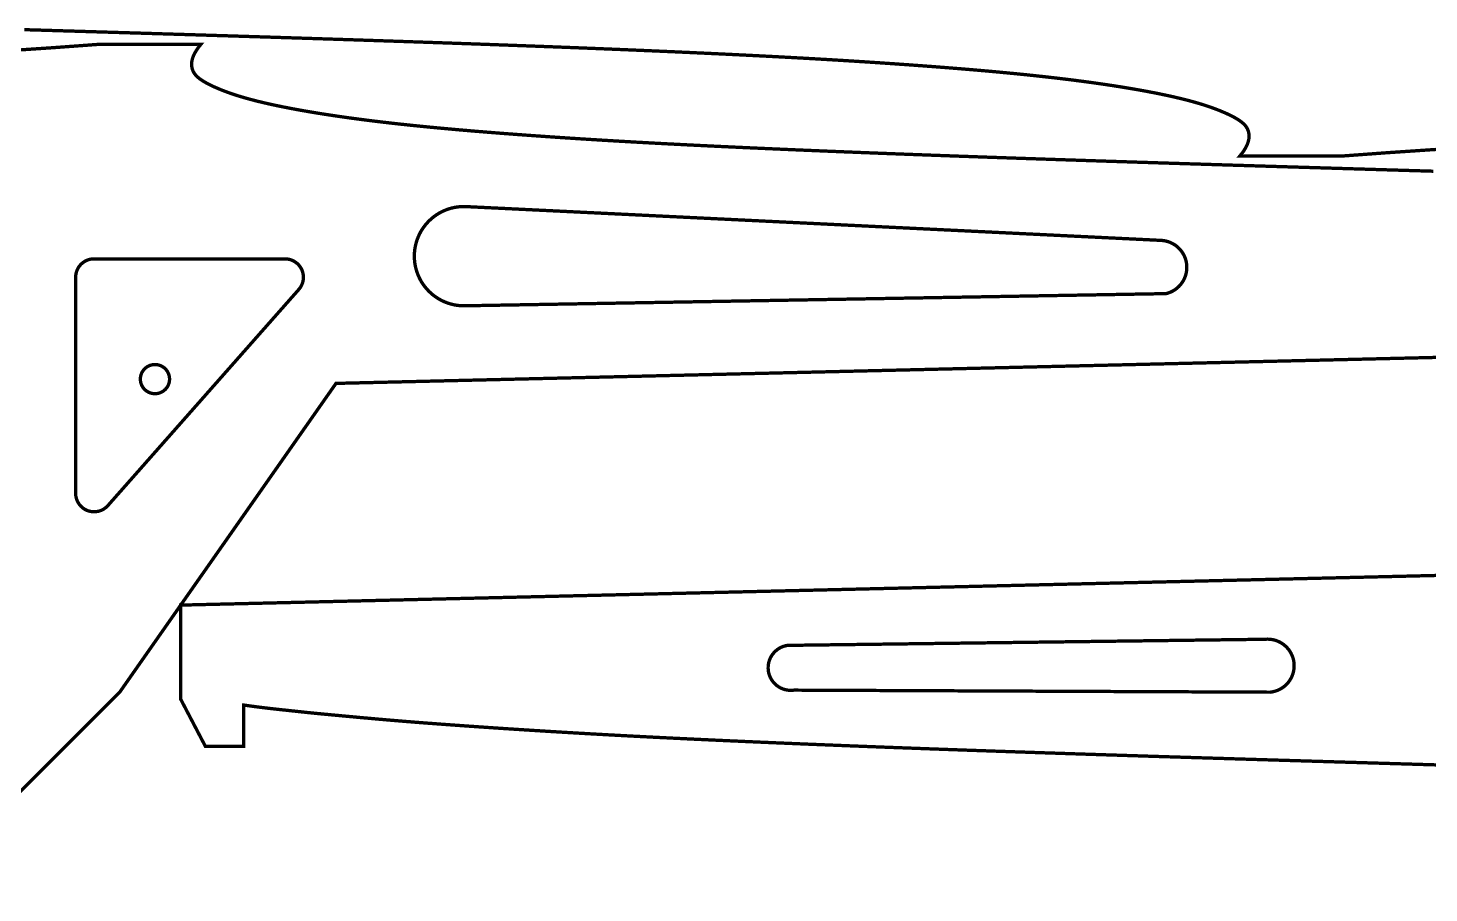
# Model space of a CAD drawing. Extents: x 0 to 807, y 0 to 285.
# Drawn here: x 330.1 to 478.9, y 0 to 91.9 of the extents above; entities that cross this region are included whole.
import ezdxf

# ---------------------------------------------------------------- set-up
doc = ezdxf.new("R2010")
doc.units = 0
doc.layers.get('0').update_dxf_attribs({"linetype": 'CONTINUOUS'})

msp = doc.modelspace()

# ---------------------------------------------------------------- linework, layer by layer
at = {"color": 0, "const_width": 0.35278}
for points in [[(483.757, 79.2763), (478.996, 78.9818), (474.344, 78.669), (469.814, 78.3358), (458.844, 78.3358), (458.897, 78.4008), (458.95, 78.466), (459.001, 78.5314), (459.051, 78.5969), (459.1, 78.6628), (459.149, 78.7286), (459.196, 78.7947), (459.24, 78.861), (459.285, 78.9274), (459.326, 78.9939), (459.368, 79.0606), (459.408, 79.1272), (459.446, 79.194), (459.483, 79.261), (459.518, 79.3279), (459.551, 79.395), (459.582, 79.4622), (459.613, 79.5293), (459.64, 79.5965), (459.667, 79.6638), (459.69, 79.7311), (459.713, 79.7983), (459.733, 79.8657), (459.751, 79.9329), (459.767, 80.0001), (459.781, 80.0675), (459.792, 80.1346), (459.801, 80.2018), (459.808, 80.2689), (459.814, 80.3358), (459.815, 80.3742), (459.815, 80.4125), (459.815, 80.4506), (459.815, 80.4886), (459.814, 80.5265), (459.811, 80.5643), (459.808, 80.6019), (459.806, 80.6393), (459.8, 80.6767), (459.796, 80.7138), (459.789, 80.7507), (459.782, 80.7875), (459.775, 80.8242), (459.767, 80.8606), (459.758, 80.8967), (459.747, 80.9326), (459.738, 80.9685), (459.726, 81.004), (459.714, 81.0392), (459.7, 81.0743), (459.686, 81.109), (459.672, 81.1436), (459.657, 81.1778), (459.64, 81.2118), (459.624, 81.2456), (459.606, 81.2789), (459.588, 81.3119), (459.568, 81.3447), (459.547, 81.3772), (459.526, 81.4093), (459.504, 81.4413), (459.482, 81.4726), (459.458, 81.5038), (459.435, 81.5346), (459.41, 81.5651), (459.383, 81.5953), (459.357, 81.6251), (459.331, 81.6547), (459.301, 81.6839), (459.274, 81.7129), (459.244, 81.7415), (459.214, 81.77), (459.183, 81.7982), (459.153, 81.8261), (459.121, 81.8538), (459.088, 81.8811), (459.054, 81.9082), (459.021, 81.9351), (458.986, 81.9618), (458.951, 81.9883), (458.917, 82.0144), (458.881, 82.0406), (458.844, 82.0664), (458.807, 82.0919), (458.771, 82.1174), (458.732, 82.1426), (458.694, 82.1678), (458.656, 82.1926), (458.617, 82.2174), (458.576, 82.2419), (458.537, 82.2664), (458.497, 82.2907), (458.456, 82.3147), (458.415, 82.3388), (458.374, 82.3626), (458.332, 82.3864), (458.29, 82.41), (458.249, 82.4335), (458.206, 82.4568), (458.162, 82.48), (458.119, 82.5031), (458.075, 82.5261), (458.032, 82.5489), (457.988, 82.5717), (457.943, 82.5943), (457.899, 82.6168), (457.853, 82.6393), (457.808, 82.6617), (457.762, 82.6839), (457.717, 82.706), (457.671, 82.7279), (457.624, 82.7499), (457.576, 82.7718), (457.531, 82.7935), (457.483, 82.8151), (457.436, 82.8367), (457.387, 82.8582), (457.34, 82.8796), (457.292, 82.9008), (457.244, 82.9221), (457.196, 82.9432), (457.147, 82.9643), (457.096, 82.9861), (457.046, 83.0076), (456.994, 83.0293), (456.943, 83.0508), (456.892, 83.0722), (456.84, 83.0936), (456.789, 83.1149), (456.736, 83.136), (456.685, 83.1572), (456.632, 83.1782), (456.579, 83.1992), (456.526, 83.22), (456.474, 83.2408), (456.419, 83.2615), (456.367, 83.2822), (456.313, 83.3028), (456.258, 83.3232), (456.206, 83.3436), (456.15, 83.364), (456.096, 83.3842), (456.042, 83.4044), (455.986, 83.4244), (455.932, 83.4444), (455.876, 83.4644), (455.821, 83.4842), (455.765, 83.504), (455.708, 83.5236), (455.653, 83.5432), (455.596, 83.5628), (455.539, 83.5821), (455.483, 83.6015), (455.368, 83.6399), (455.253, 83.6779), (455.137, 83.7157), (455.021, 83.7532), (454.903, 83.7903), (454.785, 83.8271), (454.665, 83.8635), (454.546, 83.8997), (454.425, 83.9356), (454.304, 83.9711), (454.182, 84.0064), (454.058, 84.0414), (453.935, 84.0761), (453.811, 84.1106), (453.685, 84.1449), (453.56, 84.1788), (453.433, 84.2124), (453.306, 84.2458), (453.178, 84.2789), (453.05, 84.3118), (452.919, 84.3444), (452.79, 84.3768), (452.66, 84.409), (452.529, 84.441), (452.397, 84.4728), (452.264, 84.5042), (452.132, 84.5354), (451.997, 84.5665), (451.864, 84.5975), (451.729, 84.6282), (451.593, 84.6586), (451.457, 84.6889), (451.321, 84.719), (451.183, 84.749), (451.046, 84.7787), (450.908, 84.8082), (450.769, 84.8376), (450.631, 84.8668), (450.49, 84.8958), (450.35, 84.9246), (450.21, 84.9533), (450.068, 84.9818), (449.926, 85.0101), (449.783, 85.0382), (449.642, 85.0663), (449.497, 85.094), (449.354, 85.1218), (449.21, 85.1493), (449.064, 85.1765), (448.919, 85.2039), (448.774, 85.2308), (448.626, 85.2578), (448.481, 85.2844), (448.333, 85.3111), (448.185, 85.3375), (448.037, 85.3639), (447.888, 85.3901), (447.739, 85.4161), (447.589, 85.4421), (447.439, 85.4678), (447.289, 85.4935), (447.138, 85.519), (446.986, 85.5444), (446.835, 85.5697), (446.683, 85.5947), (446.531, 85.6199), (446.376, 85.6446), (446.224, 85.6694), (446.069, 85.694), (445.915, 85.7185), (445.761, 85.7429), (445.606, 85.7672), (445.45, 85.7913), (445.294, 85.8153), (445.138, 85.8392), (444.981, 85.8629), (444.824, 85.8867), (444.665, 85.9101), (444.508, 85.9335), (444.35, 85.9568), (444.19, 85.98), (444.032, 86.0031), (443.872, 86.026), (443.711, 86.0487), (443.551, 86.0714), (443.39, 86.094), (443.229, 86.1165), (443.068, 86.1389), (442.906, 86.1611), (442.744, 86.1832), (442.592, 86.2037), (442.44, 86.2242), (442.287, 86.2446), (442.135, 86.2649), (441.982, 86.285), (441.828, 86.305), (441.675, 86.325), (441.521, 86.3449), (441.367, 86.3646), (441.211, 86.3843), (441.057, 86.4039), (440.901, 86.4235), (440.746, 86.4428), (440.59, 86.4621), (440.433, 86.4814), (440.278, 86.5006), (440.121, 86.5194), (439.964, 86.5385), (439.806, 86.5574), (439.649, 86.5761), (439.49, 86.5947), (439.332, 86.6133), (439.174, 86.6318), (439.015, 86.6501), (438.856, 86.6685), (438.696, 86.6868), (438.536, 86.7049), (438.376, 86.7229), (438.217, 86.7408), (438.056, 86.7587), (437.711, 86.7968), (437.364, 86.8343), (437.017, 86.8715), (436.668, 86.9085), (436.318, 86.945), (435.967, 86.9811), (435.615, 87.0168), (435.261, 87.0522), (434.906, 87.0874), (434.55, 87.1221), (434.193, 87.1564), (433.835, 87.1904), (433.475, 87.2243), (433.114, 87.2576), (432.753, 87.2908), (432.39, 87.3238), (432.026, 87.3562), (431.661, 87.3886), (431.294, 87.4206), (430.926, 87.4524), (430.558, 87.4838), (430.189, 87.515), (429.818, 87.546), (429.447, 87.5767), (429.075, 87.6072), (428.701, 87.6375), (428.326, 87.6676), (427.951, 87.6974), (427.575, 87.7271), (427.197, 87.7565), (426.818, 87.7857), (426.439, 87.8147), (426.058, 87.8436), (425.676, 87.8724), (425.294, 87.9008), (424.911, 87.9292), (424.528, 87.9574), (424.142, 87.9853), (423.756, 88.0131), (423.369, 88.0407), (422.982, 88.0681), (422.593, 88.0953), (422.203, 88.1224), (421.813, 88.1492), (421.422, 88.1758), (421.029, 88.2024), (420.636, 88.2288), (420.243, 88.2549), (419.849, 88.2808), (419.453, 88.3067), (419.056, 88.3324), (418.658, 88.3578), (418.261, 88.3831), (417.862, 88.4081), (417.463, 88.4331), (417.063, 88.4578), (416.661, 88.4824), (416.26, 88.5067), (415.857, 88.531), (415.453, 88.555), (415.049, 88.5789), (414.644, 88.6026), (414.239, 88.6261), (413.832, 88.6496), (413.425, 88.6726), (413.018, 88.6957), (412.608, 88.7186), (412.2, 88.7414), (411.79, 88.7639), (411.379, 88.7864), (410.968, 88.8086), (410.556, 88.8308), (410.143, 88.8528), (409.729, 88.8746), (409.315, 88.8964), (408.9, 88.9179), (408.485, 88.9394), (408.069, 88.9607), (407.653, 88.9819), (407.235, 89.0029), (406.817, 89.0239), (406.399, 89.0447), (405.979, 89.0654), (405.558, 89.0861), (405.138, 89.1065), (404.717, 89.1269), (404.296, 89.1472), (403.872, 89.1674), (403.45, 89.1875), (403.026, 89.2074), (402.601, 89.2272), (402.178, 89.2471), (401.751, 89.2668), (401.326, 89.2864), (400.9, 89.3058), (400.472, 89.3253), (400.044, 89.3446), (399.617, 89.3639), (399.188, 89.3831), (398.758, 89.4021), (398.329, 89.4211), (397.899, 89.44), (397.467, 89.4589), (397.036, 89.4776), (396.604, 89.4963), (396.171, 89.5149), (395.739, 89.5333), (395.306, 89.5518), (394.871, 89.5701), (394.436, 89.5885), (394.001, 89.6067), (393.565, 89.6247), (393.129, 89.6428), (392.693, 89.6607), (392.257, 89.6786), (391.819, 89.6965), (391.381, 89.7143), (390.943, 89.7319), (390.504, 89.7496), (390.064, 89.7671), (389.625, 89.7846), (389.185, 89.8021), (388.744, 89.8194), (388.303, 89.8367), (387.861, 89.8539), (387.419, 89.8711), (386.976, 89.8882), (386.535, 89.9053), (386.092, 89.9222), (385.647, 89.9392), (385.203, 89.956), (384.758, 89.9728), (384.314, 89.9896), (383.869, 90.0063), (383.424, 90.0229), (382.978, 90.0394), (382.531, 90.0561), (382.085, 90.0725), (381.638, 90.089), (381.189, 90.1054), (380.742, 90.1217), (380.293, 90.1379), (379.844, 90.1543), (379.396, 90.1704), (378.946, 90.1865), (378.496, 90.2026), (378.046, 90.2188), (377.596, 90.2349), (377.146, 90.2508), (376.694, 90.2668), (376.243, 90.2826), (375.368, 90.3133), (374.492, 90.3439), (373.615, 90.3743), (372.737, 90.4046), (371.858, 90.4347), (370.978, 90.4647), (370.096, 90.4946), (369.214, 90.5243), (368.331, 90.554), (367.446, 90.5836), (366.56, 90.6129), (365.674, 90.6424), (364.786, 90.6715), (363.899, 90.7006), (363.01, 90.7296), (362.119, 90.7585), (361.228, 90.7872), (360.338, 90.816), (359.444, 90.8446), (358.551, 90.8731), (357.657, 90.9015), (356.763, 90.9299), (355.868, 90.9582), (354.972, 90.9864), (354.075, 91.0144), (353.178, 91.0425), (352.281, 91.0706), (351.382, 91.0985), (350.483, 91.1262), (349.585, 91.154), (348.685, 91.1818), (347.785, 91.2096), (346.883, 91.2371), (345.983, 91.2647), (345.081, 91.2924), (344.179, 91.3197), (343.278, 91.3472), (342.375, 91.3747), (341.472, 91.4021), (340.569, 91.4293), (339.665, 91.4567), (338.763, 91.4839), (337.858, 91.5111), (336.954, 91.5385), (336.051, 91.5656), (335.147, 91.5928), (334.242, 91.6199), (333.338, 91.6471), (332.433, 91.6742), (331.529, 91.7013), (330.625, 91.7283), (329.721, 91.7554)], [(328.303, 89.5406), (332.954, 89.8533), (337.486, 90.1864), (348.454, 90.1864), (348.401, 90.1214), (348.349, 90.0562), (348.297, 89.9908), (348.247, 89.9253), (348.199, 89.8596), (348.15, 89.7936), (348.104, 89.7275), (348.058, 89.6612), (348.014, 89.5949), (347.972, 89.5285), (347.931, 89.4618), (347.892, 89.3951), (347.853, 89.3282), (347.817, 89.2614), (347.782, 89.1943), (347.749, 89.1272), (347.717, 89.0601), (347.686, 88.9929), (347.658, 88.9257), (347.633, 88.8585), (347.608, 88.7911), (347.586, 88.7239), (347.567, 88.6567), (347.549, 88.5893), (347.532, 88.5221), (347.518, 88.4549), (347.507, 88.3876), (347.497, 88.3206), (347.49, 88.2535), (347.486, 88.1864), (347.485, 88.1481), (347.483, 88.1099), (347.483, 88.0717), (347.483, 88.0338), (347.485, 87.9958), (347.487, 87.9581), (347.49, 87.9204), (347.494, 87.8829), (347.499, 87.8457), (347.504, 87.8085), (347.51, 87.7715), (347.517, 87.7347), (347.524, 87.6982), (347.532, 87.6618), (347.542, 87.6256), (347.551, 87.5896), (347.561, 87.5539), (347.574, 87.5183), (347.586, 87.4831), (347.599, 87.4481), (347.612, 87.4132), (347.626, 87.3788), (347.642, 87.3444), (347.658, 87.3106), (347.675, 87.2768), (347.693, 87.2433), (347.713, 87.2103), (347.731, 87.1775), (347.751, 87.1451), (347.772, 87.1129), (347.794, 87.0811), (347.817, 87.0496), (347.84, 87.0185), (347.865, 86.9876), (347.89, 86.9572), (347.915, 86.9271), (347.942, 86.8972), (347.969, 86.8676), (347.997, 86.8383), (348.025, 86.8093), (348.056, 86.7807), (348.085, 86.7522), (348.115, 86.7242), (348.147, 86.6962), (348.179, 86.6686), (348.211, 86.6411), (348.244, 86.614), (348.278, 86.5871), (348.313, 86.5606), (348.347, 86.534), (348.382, 86.5078), (348.418, 86.4818), (348.454, 86.456), (348.492, 86.4303), (348.529, 86.4049), (348.567, 86.3796), (348.604, 86.3546), (348.643, 86.3296), (348.682, 86.3049), (348.722, 86.2803), (348.763, 86.2558), (348.803, 86.2317), (348.843, 86.2075), (348.883, 86.1835), (348.925, 86.1597), (348.967, 86.136), (349.008, 86.1124), (349.051, 86.0889), (349.093, 86.0656), (349.136, 86.0424), (349.179, 86.0192), (349.224, 85.9963), (349.267, 85.9733), (349.311, 85.9506), (349.356, 85.9279), (349.401, 85.9054), (349.446, 85.8829), (349.492, 85.8607), (349.536, 85.8385), (349.582, 85.8163), (349.629, 85.7943), (349.675, 85.7724), (349.722, 85.7506), (349.769, 85.7288), (349.815, 85.7071), (349.864, 85.6856), (349.911, 85.6642), (349.958, 85.6428), (350.007, 85.6214), (350.056, 85.6001), (350.104, 85.579), (350.153, 85.5579), (350.203, 85.5362), (350.254, 85.5146), (350.304, 85.4931), (350.356, 85.4715), (350.407, 85.4501), (350.458, 85.4288), (350.511, 85.4075), (350.563, 85.3863), (350.615, 85.3651), (350.667, 85.344), (350.719, 85.3232), (350.772, 85.3022), (350.825, 85.2815), (350.879, 85.2607), (350.932, 85.2401), (350.986, 85.2194), (351.04, 85.199), (351.094, 85.1786), (351.149, 85.1583), (351.203, 85.1381), (351.257, 85.1179), (351.313, 85.0978), (351.368, 85.0778), (351.422, 85.0579), (351.478, 85.0381), (351.535, 85.0183), (351.59, 84.9986), (351.646, 84.979), (351.703, 84.9596), (351.76, 84.9401), (351.817, 84.9208), (351.931, 84.8824), (352.046, 84.8443), (352.161, 84.8065), (352.278, 84.7692), (352.396, 84.7321), (352.514, 84.6953), (352.633, 84.6588), (352.753, 84.6225), (352.874, 84.5867), (352.996, 84.5511), (353.118, 84.5158), (353.24, 84.4808), (353.364, 84.4461), (353.489, 84.4117), (353.614, 84.3775), (353.739, 84.3436), (353.865, 84.31), (353.993, 84.2765), (354.121, 84.2433), (354.25, 84.2106), (354.379, 84.1778), (354.508, 84.1454), (354.639, 84.1133), (354.771, 84.0814), (354.903, 84.0496), (355.035, 84.0181), (355.168, 83.9868), (355.301, 83.9557), (355.435, 83.9249), (355.571, 83.8942), (355.706, 83.8636), (355.842, 83.8333), (355.978, 83.8032), (356.115, 83.7733), (356.253, 83.7436), (356.39, 83.714), (356.529, 83.6847), (356.668, 83.6556), (356.808, 83.6265), (356.949, 83.5976), (357.089, 83.569), (357.231, 83.5404), (357.372, 83.5122), (357.515, 83.484), (357.658, 83.4561), (357.801, 83.4282), (357.946, 83.4006), (358.089, 83.3731), (358.235, 83.3457), (358.379, 83.3185), (358.526, 83.2914), (358.672, 83.2646), (358.819, 83.2378), (358.967, 83.2111), (359.114, 83.1847), (359.263, 83.1583), (359.411, 83.1322), (359.56, 83.1061), (359.71, 83.0803), (359.86, 83.0544), (360.01, 83.0287), (360.161, 83.0033), (360.313, 82.9779), (360.464, 82.9526), (360.617, 82.9275), (360.769, 82.9025), (360.922, 82.8776), (361.075, 82.8529), (361.229, 82.8282), (361.383, 82.8038), (361.539, 82.7793), (361.693, 82.7551), (361.849, 82.731), (362.006, 82.7069), (362.161, 82.6831), (362.318, 82.6593), (362.475, 82.6357), (362.633, 82.6121), (362.792, 82.5888), (362.95, 82.5654), (363.108, 82.5424), (363.268, 82.5193), (363.428, 82.4963), (363.588, 82.4735), (363.747, 82.4508), (363.908, 82.4282), (364.069, 82.4057), (364.231, 82.3835), (364.393, 82.3611), (364.556, 82.339), (364.707, 82.3185), (364.858, 82.2981), (365.011, 82.2778), (365.164, 82.2575), (365.317, 82.2374), (365.471, 82.2172), (365.625, 82.1972), (365.778, 82.1774), (365.933, 82.1576), (366.088, 82.1379), (366.242, 82.1183), (366.397, 82.0989), (366.553, 82.0794), (366.708, 82.0601), (366.865, 82.041), (367.022, 82.0218), (367.178, 82.0028), (367.336, 81.9839), (367.493, 81.965), (367.65, 81.9462), (367.808, 81.9276), (367.967, 81.909), (368.125, 81.8906), (368.285, 81.8721), (368.443, 81.8538), (368.603, 81.8356), (368.763, 81.8175), (368.922, 81.7993), (369.082, 81.7814), (369.243, 81.7636), (369.588, 81.7256), (369.935, 81.6879), (370.282, 81.6507), (370.631, 81.6139), (370.981, 81.5774), (371.332, 81.5413), (371.685, 81.5054), (372.037, 81.47), (372.393, 81.435), (372.749, 81.4003), (373.106, 81.3658), (373.464, 81.3318), (373.824, 81.2981), (374.185, 81.2646), (374.546, 81.2314), (374.91, 81.1986), (375.274, 81.166), (375.639, 81.1337), (376.004, 81.1017), (376.372, 81.07), (376.74, 81.0385), (377.11, 81.0072), (377.481, 80.9763), (377.851, 80.9456), (378.224, 80.915), (378.597, 80.8847), (378.972, 80.8547), (379.349, 80.8249), (379.725, 80.7953), (380.103, 80.7658), (380.481, 80.7365), (380.86, 80.7075), (381.24, 80.6786), (381.622, 80.6499), (382.004, 80.6214), (382.388, 80.5931), (382.772, 80.565), (383.157, 80.5369), (383.543, 80.5092), (383.929, 80.4817), (384.318, 80.4542), (384.706, 80.4269), (385.096, 80.4), (385.486, 80.3731), (385.878, 80.3464), (386.269, 80.3199), (386.662, 80.2936), (387.057, 80.2674), (387.451, 80.2414), (387.846, 80.2156), (388.243, 80.19), (388.64, 80.1646), (389.037, 80.1393), (389.436, 80.1142), (389.836, 80.0893), (390.236, 80.0644), (390.638, 80.04), (391.039, 80.0156), (391.442, 79.9914), (391.846, 79.9672), (392.25, 79.9435), (392.654, 79.9197), (393.06, 79.8961), (393.467, 79.8728), (393.874, 79.8496), (394.282, 79.8265), (394.69, 79.8036), (395.1, 79.781), (395.51, 79.7583), (395.919, 79.7358), (396.332, 79.7136), (396.743, 79.6915), (397.156, 79.6694), (397.569, 79.6476), (397.983, 79.626), (398.399, 79.6043), (398.814, 79.5829), (399.231, 79.5615), (399.647, 79.5404), (400.064, 79.5193), (400.482, 79.4983), (400.901, 79.4775), (401.321, 79.4568), (401.74, 79.4363), (402.161, 79.4157), (402.582, 79.3953), (403.004, 79.3751), (403.426, 79.3549), (403.849, 79.3349), (404.272, 79.3149), (404.697, 79.295), (405.122, 79.2753), (405.547, 79.2556), (405.974, 79.2358), (406.4, 79.2164), (406.826, 79.1969), (407.254, 79.1776), (407.682, 79.1585), (408.111, 79.1392), (408.54, 79.1201), (408.971, 79.1013), (409.4, 79.0822), (409.832, 79.0635), (410.263, 79.0446), (410.694, 79.026), (411.128, 79.0075), (411.561, 78.9889), (411.994, 78.9706), (412.428, 78.9521), (412.862, 78.9339), (413.297, 78.9157), (413.733, 78.8976), (414.169, 78.8794), (414.606, 78.8615), (415.043, 78.8436), (415.481, 78.8258), (415.918, 78.8081), (416.357, 78.7904), (416.794, 78.7728), (417.235, 78.7551), (417.674, 78.7376), (418.114, 78.7203), (418.556, 78.7029), (418.996, 78.6856), (419.438, 78.6685), (419.879, 78.6513), (420.322, 78.6342), (420.765, 78.6171), (421.208, 78.6001), (421.651, 78.5832), (422.096, 78.5663), (422.54, 78.5494), (422.985, 78.5328), (423.431, 78.516), (423.875, 78.4994), (424.322, 78.4828), (424.768, 78.4662), (425.215, 78.4497), (425.662, 78.4333), (426.11, 78.4169), (426.557, 78.4006), (427.006, 78.3843), (427.454, 78.3681), (427.903, 78.3518), (428.353, 78.3357), (428.803, 78.3196), (429.253, 78.3035), (429.703, 78.2875), (430.154, 78.2715), (430.604, 78.2556), (431.056, 78.2396), (431.931, 78.2089), (432.807, 78.1783), (433.683, 78.1481), (434.561, 78.1178), (435.44, 78.0875), (436.321, 78.0575), (437.203, 78.0276), (438.085, 77.9979), (438.968, 77.9682), (439.853, 77.9387), (440.739, 77.9093), (441.625, 77.88), (442.513, 77.8508), (443.4, 77.8217), (444.29, 77.7926), (445.179, 77.7639), (446.071, 77.735), (446.963, 77.7064), (447.854, 77.6778), (448.747, 77.6492), (449.642, 77.6208), (450.536, 77.5924), (451.431, 77.5642), (452.328, 77.536), (453.224, 77.5078), (454.121, 77.4797), (455.018, 77.4518), (455.917, 77.4239), (456.815, 77.396), (457.714, 77.3682), (458.614, 77.3404), (459.515, 77.3128), (460.415, 77.2851), (461.317, 77.2575), (462.218, 77.23), (463.119, 77.2025), (464.022, 77.175), (464.924, 77.1476), (465.826, 77.1203), (466.731, 77.0929), (467.633, 77.0656), (468.536, 77.0383), (469.44, 77.0111), (470.344, 76.9839), (471.249, 76.9567), (472.153, 76.9296), (473.057, 76.9024), (473.961, 76.8753), (474.865, 76.8481), (475.769, 76.821), (476.674, 76.7939), (477.579, 76.7668), (479.387, 76.7126)], [(606.486, 59.92), (362.819, 54.1657), (339.876, 21.3996), (318.662, 0.18631)], [(479.75, 13.6217), (478.846, 13.6489), (477.942, 13.676), (477.037, 13.7031), (476.133, 13.7302), (475.229, 13.7573), (474.324, 13.7843), (473.419, 13.8114), (472.515, 13.8385), (471.611, 13.8656), (470.707, 13.8926), (469.803, 13.9197), (468.9, 13.9468), (467.996, 13.9739), (467.093, 14.001), (466.19, 14.0281), (465.289, 14.0553), (464.387, 14.0824), (463.486, 14.1094), (462.585, 14.1367), (461.685, 14.1639), (460.785, 14.1911), (459.885, 14.2183), (458.985, 14.2457), (458.086, 14.2731), (457.188, 14.3004), (456.289, 14.3279), (455.392, 14.3554), (454.494, 14.3831), (453.599, 14.4107), (452.703, 14.4383), (451.807, 14.4661), (450.912, 14.494), (450.019, 14.5219), (449.125, 14.5499), (448.233, 14.5779), (447.342, 14.6061), (446.45, 14.6344), (445.56, 14.6628), (444.669, 14.6913), (443.781, 14.7197), (442.893, 14.7485), (442.006, 14.7772), (441.119, 14.8061), (440.233, 14.8351), (439.349, 14.8643), (438.435, 14.8944), (437.522, 14.9249), (436.61, 14.9554), (435.699, 14.9861), (434.789, 15.0168), (433.881, 15.0479), (432.974, 15.079), (432.067, 15.1103), (431.162, 15.1417), (430.258, 15.1733), (429.356, 15.205), (428.456, 15.2369), (427.556, 15.2692), (426.658, 15.3014), (425.761, 15.3339), (424.867, 15.3665), (423.972, 15.3993), (423.081, 15.4324), (422.19, 15.4656), (421.303, 15.499), (420.415, 15.5326), (419.531, 15.5664), (418.647, 15.6004), (417.765, 15.6347), (416.886, 15.6692), (416.007, 15.7039), (415.132, 15.7387), (414.258, 15.7739), (413.386, 15.8093), (412.515, 15.8449), (411.647, 15.8807), (411.335, 15.8936), (411.022, 15.9067), (410.711, 15.9197), (410.399, 15.9328), (410.088, 15.946), (409.776, 15.959), (409.465, 15.9722), (409.154, 15.9854), (408.843, 15.9986), (408.533, 16.0119), (408.224, 16.0251), (407.914, 16.0385), (407.604, 16.0518), (407.296, 16.0653), (406.987, 16.0788), (406.679, 16.0922), (406.371, 16.1057), (406.063, 16.1193), (405.756, 16.1329), (405.449, 16.1465), (405.142, 16.1601), (404.835, 16.1739), (404.528, 16.1876), (404.222, 16.2014), (403.917, 16.2153), (403.611, 16.229), (403.306, 16.2431), (403.001, 16.2569), (402.696, 16.271), (402.392, 16.285), (402.089, 16.2992), (401.785, 16.3132), (401.481, 16.3274), (401.178, 16.3417), (400.875, 16.356), (400.574, 16.3703), (400.271, 16.3846), (399.969, 16.399), (399.668, 16.4135), (399.367, 16.4279), (399.067, 16.4425), (398.767, 16.4571), (398.467, 16.4717), (398.167, 16.4864), (397.868, 16.5011), (397.569, 16.516), (397.271, 16.5308), (396.972, 16.5457), (396.675, 16.5606), (396.378, 16.5756), (396.082, 16.5907), (395.785, 16.6057), (395.489, 16.6208), (395.194, 16.636), (394.899, 16.6513), (394.604, 16.6665), (394.311, 16.6819), (394.017, 16.6972), (393.724, 16.7128), (393.432, 16.7282), (393.285, 16.736), (393.139, 16.7438), (392.993, 16.7515), (392.847, 16.7593), (392.701, 16.7671), (392.557, 16.775), (392.411, 16.7828), (392.265, 16.7907), (392.121, 16.7986), (391.976, 16.8064), (391.831, 16.8143), (391.686, 16.8222), (391.542, 16.8301), (391.397, 16.8381), (391.253, 16.846), (391.108, 16.854), (390.964, 16.8619), (390.819, 16.87), (390.676, 16.8779), (390.532, 16.886), (390.389, 16.894), (390.244, 16.9021), (390.101, 16.9101), (389.958, 16.9182), (389.815, 16.9262), (389.672, 16.9343), (389.529, 16.9425), (389.386, 16.9506), (389.244, 16.9588), (389.101, 16.9668), (388.958, 16.975), (388.817, 16.9832), (388.675, 16.9914), (388.532, 16.9996), (388.39, 17.0078), (388.249, 17.016), (388.107, 17.0243), (387.965, 17.0325), (387.824, 17.0408), (387.682, 17.0492), (387.542, 17.0574), (387.4, 17.0657), (387.258, 17.074), (387.118, 17.0824), (386.976, 17.0908), (386.836, 17.0992), (386.696, 17.1075), (386.556, 17.116), (386.414, 17.1243), (386.274, 17.1328), (386.133, 17.1413), (385.993, 17.1497), (385.854, 17.1582), (385.714, 17.1667), (385.574, 17.1753), (385.433, 17.1837), (385.294, 17.1922), (385.014, 17.2094), (384.875, 17.2181), (384.735, 17.2267), (384.596, 17.2353), (384.457, 17.2439), (384.317, 17.2525), (384.178, 17.2613), (384.039, 17.2699), (383.9, 17.2786), (383.761, 17.2874), (383.622, 17.2961), (383.483, 17.3049), (383.344, 17.3135), (383.206, 17.3224), (383.067, 17.3311), (382.928, 17.34), (382.789, 17.3487), (382.651, 17.3576), (382.513, 17.3665), (382.375, 17.3753), (382.236, 17.3842), (382.097, 17.3931), (381.96, 17.4021), (381.822, 17.411), (381.683, 17.4199), (381.546, 17.4289), (381.408, 17.4379), (381.269, 17.4469), (381.132, 17.4558), (380.994, 17.4649), (380.857, 17.474), (380.719, 17.4831), (380.582, 17.4921), (380.444, 17.5012), (380.307, 17.5103), (380.169, 17.5194), (380.032, 17.5285), (379.896, 17.5376), (379.758, 17.5468), (379.622, 17.556), (379.485, 17.5651), (379.349, 17.5744), (379.213, 17.5836), (379.075, 17.5928), (378.939, 17.6019), (378.804, 17.6113), (378.668, 17.6204), (378.532, 17.6297), (378.397, 17.6389), (378.261, 17.6482), (378.126, 17.6574), (377.992, 17.6667), (377.857, 17.676), (377.724, 17.6851), (377.589, 17.6944), (377.456, 17.7038), (377.322, 17.7131), (377.189, 17.7222), (377.056, 17.7315), (376.922, 17.7408), (376.79, 17.75), (376.658, 17.7593), (376.531, 17.7683), (376.404, 17.7772), (376.276, 17.7862), (376.15, 17.7951), (376.024, 17.8042), (375.899, 17.8131), (375.772, 17.8219), (375.647, 17.831), (375.522, 17.8399), (375.399, 17.8487), (375.274, 17.8576), (375.15, 17.8667), (375.026, 17.8756), (374.904, 17.8844), (374.781, 17.8933), (374.658, 17.9022), (374.537, 17.9111), (374.415, 17.9199), (374.294, 17.9288), (374.174, 17.9376), (374.054, 17.9464), (373.933, 17.9553), (373.814, 17.964), (373.696, 17.9729), (373.578, 17.9817), (373.46, 17.9904), (373.342, 17.9992), (373.225, 18.0079), (373.108, 18.0167), (372.992, 18.0253), (372.875, 18.0342), (372.757, 18.0431), (372.64, 18.0518), (372.525, 18.0606), (372.408, 18.0694), (372.293, 18.0782), (372.179, 18.0869), (372.064, 18.0957), (371.95, 18.1046), (371.836, 18.1133), (371.722, 18.1221), (371.608, 18.131), (371.496, 18.1397), (371.382, 18.1486), (371.269, 18.1574), (371.157, 18.1662), (371.044, 18.1751), (370.931, 18.184), (370.706, 18.2019), (370.481, 18.22), (370.368, 18.229), (370.256, 18.2381), (370.143, 18.2472), (370.029, 18.2564), (369.917, 18.2657), (369.803, 18.2749), (369.689, 18.2842), (369.575, 18.2936), (369.461, 18.3031), (369.406, 18.3078), (369.349, 18.3124), (369.293, 18.3171), (369.236, 18.3218), (369.179, 18.3265), (369.122, 18.3312), (369.067, 18.336), (369.01, 18.3407), (368.953, 18.3456), (368.896, 18.3503), (368.838, 18.3551), (368.781, 18.36), (368.724, 18.3649), (368.667, 18.3697), (368.608, 18.3746), (368.55, 18.3794), (368.493, 18.3844), (368.435, 18.3894), (368.376, 18.3943), (368.318, 18.3993), (368.26, 18.4043), (368.201, 18.4093), (368.142, 18.4144), (368.083, 18.4194), (368.024, 18.4246), (367.965, 18.4297), (367.906, 18.4349), (367.846, 18.44), (367.786, 18.4451), (367.726, 18.4504), (367.667, 18.4556), (367.604, 18.4611), (367.54, 18.4665), (367.478, 18.4719), (367.415, 18.4775), (367.351, 18.4831), (367.289, 18.4886), (367.225, 18.4943), (367.161, 18.4999), (367.097, 18.5056), (367.032, 18.5113), (366.968, 18.5169), (366.903, 18.5226), (366.838, 18.5285), (366.772, 18.5342), (366.707, 18.5401), (366.642, 18.546), (366.575, 18.5518), (366.51, 18.5578), (366.443, 18.5637), (366.376, 18.5697), (366.31, 18.5757), (366.242, 18.5817), (366.175, 18.5878), (366.107, 18.5938), (366.039, 18.6), (365.971, 18.6061), (365.903, 18.6124), (365.835, 18.6185), (365.765, 18.6247), (365.696, 18.631), (365.626, 18.6374), (365.56, 18.6435), (365.492, 18.6496), (365.424, 18.6557), (365.357, 18.6619), (365.287, 18.6682), (365.219, 18.6744), (365.151, 18.6807), (365.083, 18.6869), (365.014, 18.6932), (364.946, 18.6996), (364.876, 18.7058), (364.669, 18.725), (364.532, 18.7376), (364.463, 18.744), (364.394, 18.7504), (364.325, 18.7568), (364.256, 18.7632), (364.188, 18.7694), (364.118, 18.7758), (364.05, 18.7822), (363.982, 18.7886), (363.914, 18.7949), (363.846, 18.8012), (363.778, 18.8075), (363.71, 18.8137), (363.642, 18.8201), (363.575, 18.8264), (363.506, 18.8328), (363.436, 18.8393), (363.368, 18.8457), (363.3, 18.8521), (363.232, 18.8585), (363.164, 18.8647), (363.096, 18.8711), (363.029, 18.8774), (362.963, 18.8836), (362.897, 18.8897), (362.831, 18.896), (362.765, 18.9021), (362.7, 18.9082), (362.636, 18.9142), (362.572, 18.9201), (362.51, 18.9261), (362.446, 18.9321), (362.383, 18.9379), (362.322, 18.9437), (362.261, 18.9494), (362.2, 18.9551), (362.14, 18.9608), (362.081, 18.9664), (362.022, 18.9719), (361.964, 18.9775), (361.907, 18.9829), (361.85, 18.9882), (361.794, 18.9935), (361.739, 18.9988), (361.685, 19.0039), (361.631, 19.0089), (361.606, 19.0114), (361.581, 19.0139), (361.554, 19.0163), (361.529, 19.0186), (361.504, 19.021), (361.479, 19.0233), (361.456, 19.0257), (361.431, 19.0279), (361.407, 19.0303), (361.383, 19.0325), (361.358, 19.0347), (361.335, 19.0371), (361.313, 19.0392), (361.289, 19.0414), (361.265, 19.0436), (361.243, 19.0458), (361.221, 19.0479), (361.199, 19.0501), (361.176, 19.0521), (361.154, 19.0543), (361.133, 19.0563), (361.111, 19.0583), (361.09, 19.0603), (361.069, 19.0624), (361.049, 19.0643), (361.028, 19.0663), (361.007, 19.0682), (360.987, 19.0701), (360.968, 19.0719), (360.949, 19.0739), (360.928, 19.0758), (360.908, 19.0776), (360.889, 19.0796), (360.869, 19.0814), (360.851, 19.0832), (360.832, 19.085), (360.814, 19.0868), (360.796, 19.0885), (360.778, 19.0901), (360.76, 19.0918), (360.743, 19.0935), (360.726, 19.0951), (360.708, 19.0967), (360.693, 19.0983), (360.676, 19.0999), (360.66, 19.1014), (360.644, 19.1029), (360.629, 19.1044), (360.614, 19.1058), (360.6, 19.1072), (360.585, 19.1086), (360.571, 19.11), (360.557, 19.1114), (360.543, 19.1126), (360.531, 19.1139), (360.517, 19.1151), (360.504, 19.1164), (360.492, 19.1175), (360.481, 19.1188), (360.468, 19.1199), (360.457, 19.121), (360.451, 19.1215), (360.446, 19.1221), (360.44, 19.1225), (360.436, 19.1231), (360.431, 19.1235), (360.425, 19.124), (360.415, 19.125), (360.411, 19.1254), (360.406, 19.126), (360.401, 19.1264), (360.397, 19.1268), (360.392, 19.1272), (360.388, 19.1276), (360.383, 19.1281), (360.379, 19.1285), (360.375, 19.1289), (360.371, 19.1293), (360.362, 19.1301), (360.36, 19.1304), (360.356, 19.1308), (360.351, 19.1312), (360.349, 19.1315), (360.344, 19.1319), (360.342, 19.1322), (360.338, 19.1325), (360.335, 19.1328), (360.332, 19.1332), (360.329, 19.1335), (360.326, 19.1338), (360.324, 19.134), (360.319, 19.1343), (360.317, 19.1346), (360.315, 19.1349), (360.313, 19.1351), (360.31, 19.1353), (360.307, 19.1356), (360.306, 19.1358), (360.3, 19.1363), (360.299, 19.1364), (360.297, 19.1367), (360.294, 19.1368), (360.293, 19.1369), (360.292, 19.1372), (360.289, 19.1374), (360.287, 19.1375), (360.286, 19.1376), (360.285, 19.1379), (360.283, 19.1381), (360.282, 19.1382), (360.281, 19.1383), (360.278, 19.1386), (360.276, 19.1388), (360.275, 19.1389), (360.272, 19.1392), (360.271, 19.1393), (360.269, 19.1394), (360.268, 19.1394), (360.268, 19.1396), (360.267, 19.1397), (360.265, 19.1399), (360.264, 19.14), (360.263, 19.1401), (360.263, 19.1403), (360.261, 19.1404), (360.26, 19.1406), (360.258, 19.1407), (360.257, 19.1407), (360.256, 19.1408), (360.254, 19.141), (360.253, 19.1414), (360.251, 19.1415), (360.25, 19.1417), (360.246, 19.1419), (360.244, 19.1421), (360.243, 19.1424), (360.242, 19.1425), (360.24, 19.1426), (360.237, 19.1429), (360.236, 19.1431), (360.233, 19.1433), (360.232, 19.1436), (360.229, 19.1439), (360.226, 19.1442), (360.225, 19.1443), (360.222, 19.1446), (360.219, 19.1449), (360.217, 19.1451), (360.214, 19.1456), (360.211, 19.1458), (360.208, 19.1461), (360.204, 19.1465), (360.201, 19.1468), (360.199, 19.1472), (360.194, 19.1476), (360.19, 19.1479), (360.188, 19.1483), (360.183, 19.1487), (360.179, 19.1492), (360.175, 19.1496), (360.172, 19.15), (360.168, 19.1504), (360.164, 19.151), (360.158, 19.1514), (360.154, 19.1518), (360.15, 19.1524), (360.146, 19.1528), (360.14, 19.1533), (360.136, 19.1537), (360.131, 19.1543), (360.126, 19.1549), (360.121, 19.1554), (360.115, 19.156), (360.111, 19.1565), (360.106, 19.1571), (360.094, 19.1582), (360.083, 19.1593), (360.072, 19.1604), (360.061, 19.1617), (360.05, 19.1629), (360.037, 19.1642), (360.025, 19.1656), (360.013, 19.1669), (360, 19.1682), (359.986, 19.1696), (359.974, 19.1711), (359.96, 19.1725), (359.946, 19.174), (359.931, 19.1756), (359.917, 19.1771), (359.901, 19.1786), (359.886, 19.1803), (359.871, 19.1818), (359.856, 19.1835), (359.839, 19.1851), (359.824, 19.1869), (359.807, 19.1886), (359.79, 19.1904), (359.774, 19.1922), (359.756, 19.194), (359.739, 19.1958), (359.721, 19.1976), (359.703, 19.1996), (359.685, 19.2015), (359.667, 19.2035), (359.649, 19.2054), (359.631, 19.2072), (359.612, 19.2092), (359.593, 19.2111), (359.575, 19.2132), (359.556, 19.2151), (359.536, 19.2172), (359.517, 19.2193), (359.497, 19.2213), (359.478, 19.2235), (359.458, 19.2256), (359.438, 19.2276), (359.417, 19.2297), (359.397, 19.2319), (359.376, 19.2342), (359.356, 19.2364), (359.335, 19.2386), (359.313, 19.2408), (359.292, 19.2431), (359.269, 19.2454), (359.249, 19.2476), (359.226, 19.25), (359.204, 19.2524), (359.182, 19.2547), (359.16, 19.2571), (359.138, 19.2594), (359.114, 19.2619), (359.092, 19.2643), (359.068, 19.2667), (359.046, 19.2692), (359.022, 19.2717), (358.971, 19.2769), (358.921, 19.2824), (358.869, 19.2879), (358.817, 19.2935), (358.764, 19.299), (358.711, 19.3046), (358.657, 19.3104), (358.603, 19.3161), (358.549, 19.3219), (358.493, 19.3278), (358.438, 19.3338), (358.382, 19.3396), (358.326, 19.3456), (358.269, 19.3517), (358.213, 19.3576), (358.157, 19.3637), (358.1, 19.3699), (358.042, 19.376), (357.985, 19.3821), (357.928, 19.3882), (357.869, 19.3943), (357.813, 19.4006), (357.754, 19.4068), (357.697, 19.4129), (357.582, 19.4254), (357.524, 19.4315), (357.467, 19.4378), (357.41, 19.4439), (357.353, 19.4501), (357.296, 19.4562), (357.24, 19.4622), (357.186, 19.4682), (357.131, 19.474), (357.076, 19.48), (357.024, 19.4858), (356.969, 19.4917), (356.915, 19.4975), (356.862, 19.5033), (356.81, 19.5092), (356.757, 19.5149), (356.706, 19.5206), (356.653, 19.5263), (356.601, 19.5319), (356.551, 19.5376), (356.5, 19.5432), (356.45, 19.5488), (356.4, 19.5543), (356.35, 19.5597), (356.301, 19.5653), (356.253, 19.5707), (356.204, 19.5761), (356.156, 19.5814), (356.108, 19.5867), (356.063, 19.5919), (356.015, 19.5972), (355.969, 19.6024), (355.925, 19.6074), (355.879, 19.6125), (355.836, 19.6175), (355.792, 19.6225), (355.747, 19.6276), (355.703, 19.6326), (355.66, 19.6376), (355.618, 19.6425), (355.575, 19.6474), (355.533, 19.6522), (355.493, 19.6569), (355.453, 19.6617), (355.412, 19.6664), (355.374, 19.671), (355.333, 19.6756), (355.296, 19.6801), (355.257, 19.6846), (355.219, 19.6892), (355.183, 19.6935), (355.146, 19.6979), (355.11, 19.7024), (355.075, 19.7067), (355.039, 19.711), (355.004, 19.7151), (354.969, 19.7194), (354.935, 19.7236), (354.901, 19.7279), (354.867, 19.7321), (354.833, 19.7361), (354.8, 19.7403), (354.768, 19.7444), (354.735, 19.7485), (354.703, 19.7526), (354.671, 19.7567), (354.639, 19.7607), (354.608, 19.7646), (354.578, 19.7685), (354.547, 19.7724), (354.517, 19.7763), (354.486, 19.7801), (354.457, 19.784), (354.426, 19.7879), (354.397, 19.7918), (354.368, 19.7957), (354.339, 19.7996), (354.31, 19.8033), (354.281, 19.8072), (354.251, 19.8111), (354.222, 19.815), (354.193, 19.8187), (354.164, 19.8226), (354.136, 19.8265), (354.107, 19.8304), (354.078, 19.8343), (354.05, 19.8382), (354.021, 19.8421), (353.992, 19.846), (353.935, 19.8537), (353.907, 19.8576), (353.878, 19.8617), (353.85, 19.8656), (353.764, 19.8775), (353.735, 19.8815), (353.704, 19.8857), (353.675, 19.8899), (353.644, 19.894), (353.615, 19.8982), (353.586, 19.9024), (353.557, 19.9065), (353.528, 19.9106), (353.499, 19.9146), (353.469, 19.9186), (353.442, 19.9226), (353.414, 19.9265), (353.386, 19.9304), (353.358, 19.9342), (353.332, 19.9379), (353.306, 19.9415), (353.281, 19.9451), (353.256, 19.9485), (353.231, 19.9519), (353.207, 19.9551), (353.185, 19.9582), (353.161, 19.9612), (353.14, 19.9642), (353.119, 19.9668), (353.1, 19.9694), (353.082, 19.9719), (353.064, 19.9742), (353.047, 19.9763), (353.031, 19.9782), (353.017, 19.98), (353.003, 19.9815), (353.003, 15.6042), (348.938, 15.6042), (346.321, 20.6042), (346.321, 30.6042), (589.988, 36.3585)]]:
    msp.add_lwpolyline(points, dxfattribs=at)
for points in [[(376.417, 72.9625), (376.329, 72.9625), (376.065, 72.9508), (375.718, 72.9161), (375.375, 72.8589), (375.04, 72.7799), (374.711, 72.6794), (374.392, 72.5583), (374.079, 72.4168), (373.779, 72.2557), (373.489, 72.0754), (373.21, 71.8765), (372.946, 71.6597), (372.694, 71.4254), (372.458, 71.1742), (372.237, 70.9067), (372.033, 70.6233), (371.892, 70.4007), (371.847, 70.3246), (371.804, 70.2485), (371.682, 70.0143), (371.539, 69.6962), (371.417, 69.3715), (371.318, 69.0413), (371.24, 68.7065), (371.185, 68.3685), (371.151, 68.0282), (371.14, 67.6868), (371.151, 67.3454), (371.185, 67.0051), (371.24, 66.6671), (371.318, 66.3324), (371.417, 66.0021), (371.539, 65.6774), (371.682, 65.3593), (371.804, 65.125), (371.847, 65.0489), (371.892, 64.9729), (372.033, 64.7503), (372.237, 64.4669), (372.458, 64.1994), (372.694, 63.9482), (372.946, 63.7139), (373.21, 63.4971), (373.489, 63.2982), (373.779, 63.1179), (374.079, 62.9568), (374.392, 62.8153), (374.711, 62.6942), (375.04, 62.5938), (375.375, 62.5146), (375.718, 62.4575), (376.065, 62.4228), (376.329, 62.4111), (376.417, 62.4111), (450.992, 63.7047), (451.056, 63.7199), (451.247, 63.7771), (451.49, 63.8711), (451.722, 63.9854), (451.942, 64.1189), (452.146, 64.2703), (452.335, 64.4382), (452.507, 64.6215), (452.664, 64.819), (452.801, 65.0293), (452.921, 65.2514), (453.021, 65.4836), (453.1, 65.7251), (453.158, 65.9744), (453.193, 66.2304), (453.206, 66.4917), (453.2, 66.6911), (453.194, 66.7571), (453.188, 66.8232), (453.158, 67.0203), (453.099, 67.2751), (453.018, 67.5206), (452.915, 67.7553), (452.794, 67.9785), (452.654, 68.189), (452.496, 68.3858), (452.322, 68.5678), (452.133, 68.7339), (451.931, 68.8831), (451.714, 69.0142), (451.486, 69.1262), (451.247, 69.2182), (450.999, 69.2889), (450.742, 69.3372), (450.543, 69.359), (450.476, 69.3622), (376.417, 72.9625)], [(335.161, 42.4781), (335.161, 42.4029), (335.185, 42.1774), (335.251, 41.8889), (335.361, 41.6168), (335.508, 41.3651), (335.692, 41.1381), (335.907, 40.9399), (336.153, 40.7746), (336.356, 40.6732), (336.426, 40.6465), (336.496, 40.62), (336.715, 40.5618), (337.01, 40.5228), (337.303, 40.5285), (337.59, 40.5774), (337.867, 40.6683), (338.129, 40.8003), (338.371, 40.9718), (338.537, 41.1256), (338.588, 41.1818), (358.868, 64.1454), (358.914, 64.1989), (359.04, 64.3726), (359.176, 64.6186), (359.275, 64.8789), (359.336, 65.1493), (359.358, 65.4256), (359.34, 65.7035), (359.283, 65.9786), (359.214, 66.1818), (359.185, 66.2468), (359.156, 66.3117), (359.049, 66.4978), (358.881, 66.7231), (358.683, 66.9201), (358.463, 67.0865), (358.219, 67.2201), (357.958, 67.3185), (357.685, 67.3792), (357.471, 67.3999), (357.4, 67.3999), (337.119, 67.3999), (337.071, 67.3999), (336.925, 67.3904), (336.735, 67.3619), (336.55, 67.3153), (336.369, 67.2508), (336.197, 67.1692), (336.033, 67.071), (335.878, 66.9564), (335.768, 66.8606), (335.735, 66.8264), (335.7, 66.7922), (335.604, 66.6828), (335.49, 66.5282), (335.392, 66.3639), (335.31, 66.1911), (335.246, 66.0113), (335.199, 65.8256), (335.171, 65.6353), (335.161, 65.4901), (335.161, 65.4417), (335.161, 42.4781)], [(345.138, 54.6199), (345.138, 54.5801), (345.129, 54.4614), (345.106, 54.3075), (345.067, 54.1589), (345.015, 54.0165), (344.95, 53.881), (344.872, 53.7532), (344.783, 53.6339), (344.683, 53.5237), (344.572, 53.4238), (344.454, 53.3346), (344.326, 53.2569), (344.19, 53.1917), (344.047, 53.1396), (343.9, 53.1014), (343.746, 53.0779), (343.626, 53.0699), (343.588, 53.0699), (343.547, 53.0699), (343.428, 53.0779), (343.275, 53.1014), (343.126, 53.1396), (342.983, 53.1917), (342.849, 53.2569), (342.721, 53.3346), (342.601, 53.4238), (342.49, 53.5237), (342.39, 53.6339), (342.301, 53.7532), (342.224, 53.881), (342.158, 54.0165), (342.107, 54.1589), (342.068, 54.3075), (342.044, 54.4614), (342.037, 54.5801), (342.037, 54.6199), (342.037, 54.6594), (342.044, 54.7783), (342.068, 54.9322), (342.107, 55.0807), (342.158, 55.2232), (342.224, 55.3586), (342.301, 55.4864), (342.39, 55.6058), (342.49, 55.7158), (342.601, 55.816), (342.721, 55.9051), (342.849, 55.9828), (342.983, 56.0481), (343.126, 56.1001), (343.275, 56.1383), (343.428, 56.1618), (343.547, 56.1699), (343.588, 56.1699), (343.626, 56.1699), (343.746, 56.1618), (343.9, 56.1383), (344.047, 56.1001), (344.19, 56.0481), (344.326, 55.9828), (344.454, 55.9051), (344.572, 55.816), (344.683, 55.7158), (344.783, 55.6058), (344.872, 55.4864), (344.95, 55.3586), (345.015, 55.2232), (345.067, 55.0807), (345.106, 54.9322), (345.129, 54.7783), (345.138, 54.6594), (345.138, 54.6199)], [(461.512, 26.9729), (461.585, 26.9799), (461.801, 26.9861), (462.085, 26.9704), (462.361, 26.9271), (462.629, 26.8574), (462.886, 26.7626), (463.131, 26.644), (463.363, 26.5031), (463.581, 26.3408), (463.781, 26.1586), (463.964, 25.9578), (464.126, 25.7396), (464.268, 25.5051), (464.387, 25.256), (464.483, 24.9932), (464.553, 24.7182), (464.588, 24.504), (464.594, 24.4321), (464.601, 24.3603), (464.608, 24.1433), (464.592, 23.8601), (464.549, 23.584), (464.479, 23.3167), (464.385, 23.0596), (464.265, 22.8143), (464.125, 22.5822), (463.963, 22.3651), (463.781, 22.1646), (463.579, 21.9819), (463.361, 21.8187), (463.126, 21.6768), (462.878, 21.5575), (462.615, 21.4622), (462.34, 21.3928), (462.125, 21.3576), (462.054, 21.3507), (411.453, 21.5669), (411.392, 21.5586), (411.208, 21.5461), (410.967, 21.5499), (410.731, 21.5774), (410.501, 21.6276), (410.279, 21.6994), (410.067, 21.7918), (409.865, 21.9037), (409.676, 22.0342), (409.499, 22.1822), (409.338, 22.3467), (409.192, 22.5265), (409.063, 22.7208), (408.953, 22.9285), (408.864, 23.1485), (408.794, 23.3797), (408.758, 23.5604), (408.75, 23.6212), (408.742, 23.6821), (408.729, 23.8661), (408.732, 24.1072), (408.76, 24.3432), (408.81, 24.5726), (408.882, 24.7942), (408.975, 25.0065), (409.086, 25.2083), (409.217, 25.3982), (409.365, 25.5747), (409.529, 25.7367), (409.71, 25.8826), (409.904, 26.0111), (410.111, 26.1208), (410.331, 26.2106), (410.563, 26.2789), (410.743, 26.316), (410.804, 26.3243), (461.512, 26.9729)]]:
    msp.add_lwpolyline(points, close=True, dxfattribs=at)

doc.saveas('drawing.dxf')
